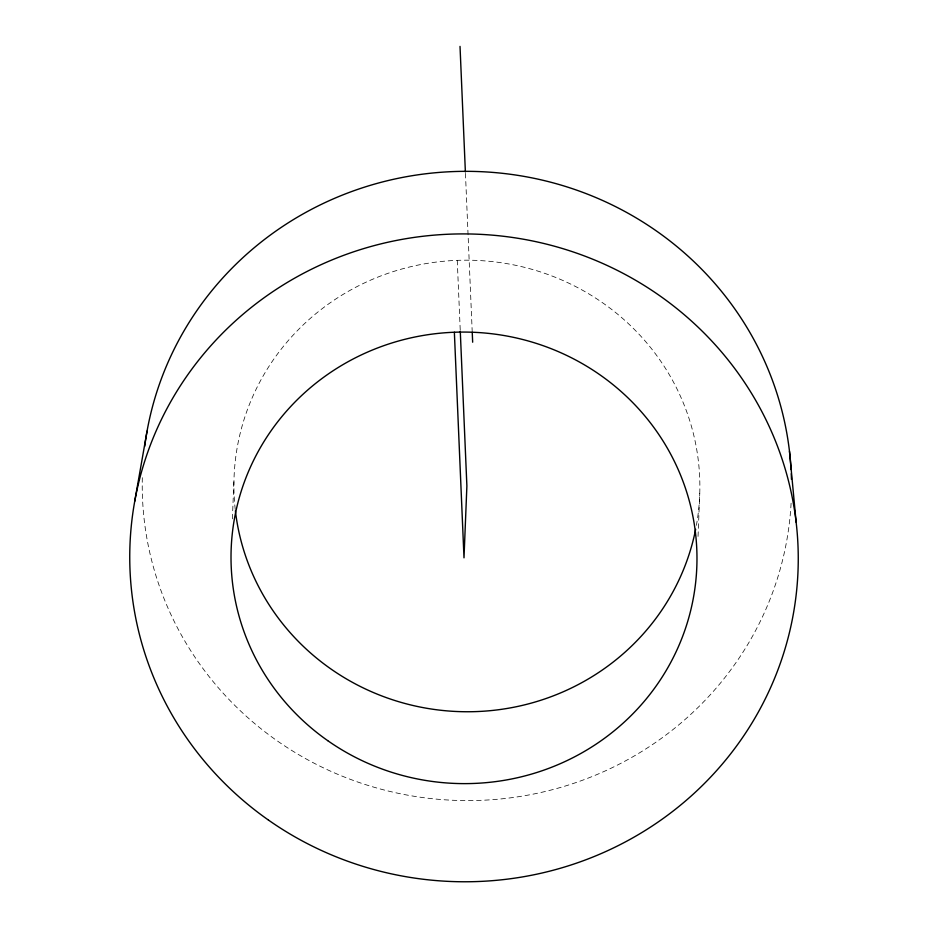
<?xml version="1.0" encoding="UTF-8"?>
<svg xmlns="http://www.w3.org/2000/svg" width="928" height="928" viewBox="0 0 928 928"><rect width="100%" height="100%" fill="white"/><g stroke="black" fill="none" stroke-linecap="round" stroke-linejoin="round"><path stroke-width="0.7" stroke-dasharray="4.64 3.48" d="M232.394 518.868L234.007 478.616M698.03 536.442L699.77 493.313M465.45 173.385L472.166 330.67M457.249 260.35L460.276 331.215M235.236 509.472A232.998 225.771 2.3 0 1 474.568 260.327A232.998 225.771 2.3 0 1 696.394 525.352M791.097 503.208A324.672 314.615 2.3 0 1 454.244 800.319A324.672 314.615 2.3 0 1 142.332 477.131"/><path stroke-width="1.39" d="M134.722 501.34L147.065 431.079M789.484 451.344L796.131 522.197M460.021 46.4L465.38 171.935M472.224 332.108L472.665 342.212M460.276 331.215L466.888 485.97L464 557.844L454.36 332.224M144.71 446.345A324.672 314.615 2.3 0 1 478.082 171.552A324.672 314.615 2.3 0 1 791.062 469.533M791.271 473.744A324.672 314.615 2.3 0 1 791.456 479.358M695.652 529.308A232.998 225.771 2.3 0 1 457.817 711.556A232.998 225.771 2.3 0 1 235.387 510.806M327.677 740.614A232.998 225.771 2.3 0 0 695.78 581.264A232.998 225.771 2.3 0 0 368.532 351.654A232.998 225.771 2.3 0 0 327.677 740.614M268.424 820.05A334.266 323.907 2.3 0 0 796.537 591.449A334.266 323.907 2.3 0 0 327.039 262.021A334.266 323.907 2.3 0 0 268.424 820.05"/></g></svg>
